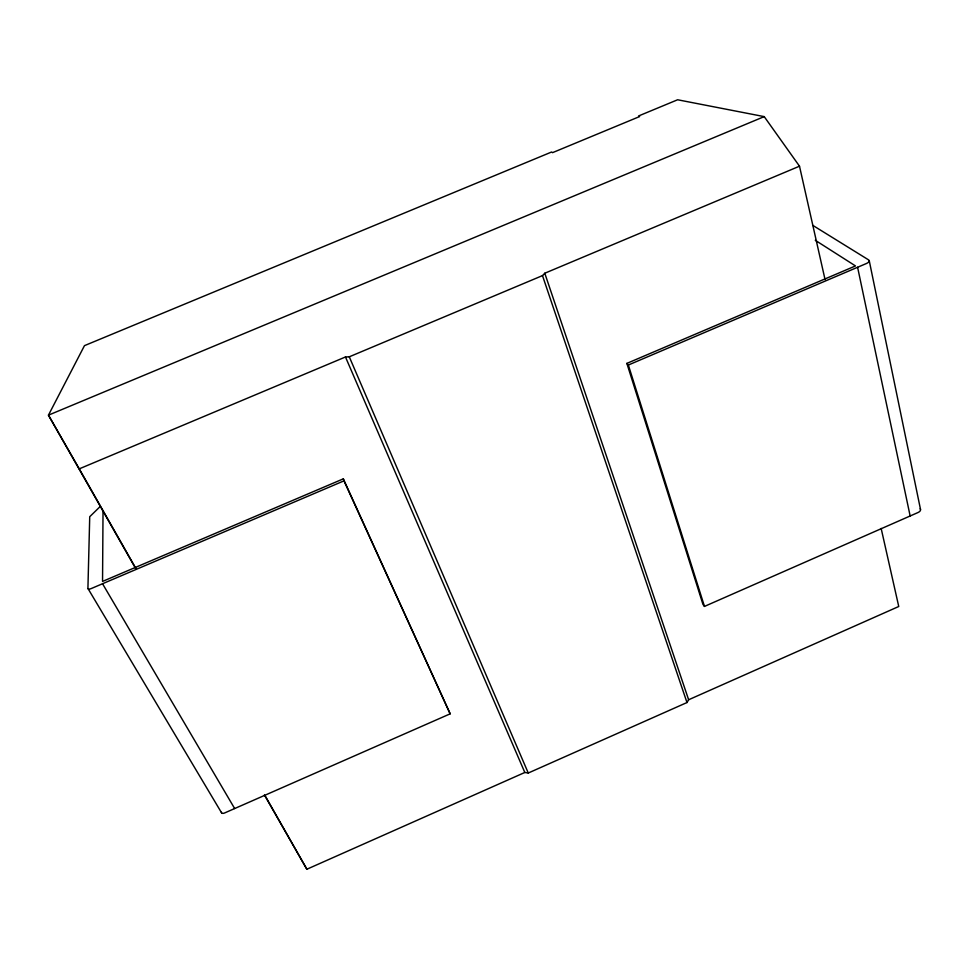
<?xml version="1.0" encoding="UTF-8"?>
<svg xmlns="http://www.w3.org/2000/svg" width="969" height="969" viewBox="0 0 969 969"><rect width="100%" height="100%" fill="white"/><g stroke="black" fill="none" stroke-linecap="round" stroke-linejoin="round"><path stroke-width="1.45" d="M264.428 794.968L306.87 869.229L524.823 772.475L528.262 773.02L686.985 702.537L688.632 699.763L898.747 606.497L881.16 528.444M799.498 166.196L764.214 116.619L677.622 99.771L638.607 115.953L639.601 116.559L552.487 152.678L551.652 151.988L84.473 345.642L48.45 415.156L79.264 468.851L345.473 356.98L349.276 356.81L542.483 275.608L544.784 273.234L799.498 166.196L825.055 279.581M100.328 506.387L89.729 516.719L87.925 588.231A3.646 1.563 -29.2 0 0 91.171 588.583L343.995 480.854L343.317 478.856L102.544 581.424L103.029 511.099L48.45 415.156L764.214 116.619M343.317 478.856L450.161 713.838L224.529 813.003A3.27 1.877 -33.1 0 1 221.38 812.276M815.28 240.288L855.494 265.93L626.87 363.387L702.937 604.329L704.463 606.412L918.055 512.504A4.954 2.762 -9.9 0 0 920.187 508.761M626.87 363.387L628.348 365.022L866.395 263.52A5.511 2.277 -13.6 0 0 868.648 259.922L812.712 225.317M88.034 588.631L221.538 812.749M102.532 583.738L234.668 808.558M79.264 468.851L135.975 568.621M265.082 795.719L306.87 869.229M102.557 510.312L135.926 568.973M343.995 480.854L450.161 713.838M345.473 356.98L524.823 772.475M349.276 356.81L528.262 773.02M544.784 273.234L688.632 699.763M542.483 275.608L686.985 702.537M628.348 365.022L704.463 606.412M857.601 267.274L910.145 515.98M869.241 260.673L920.514 509.428"/></g></svg>
